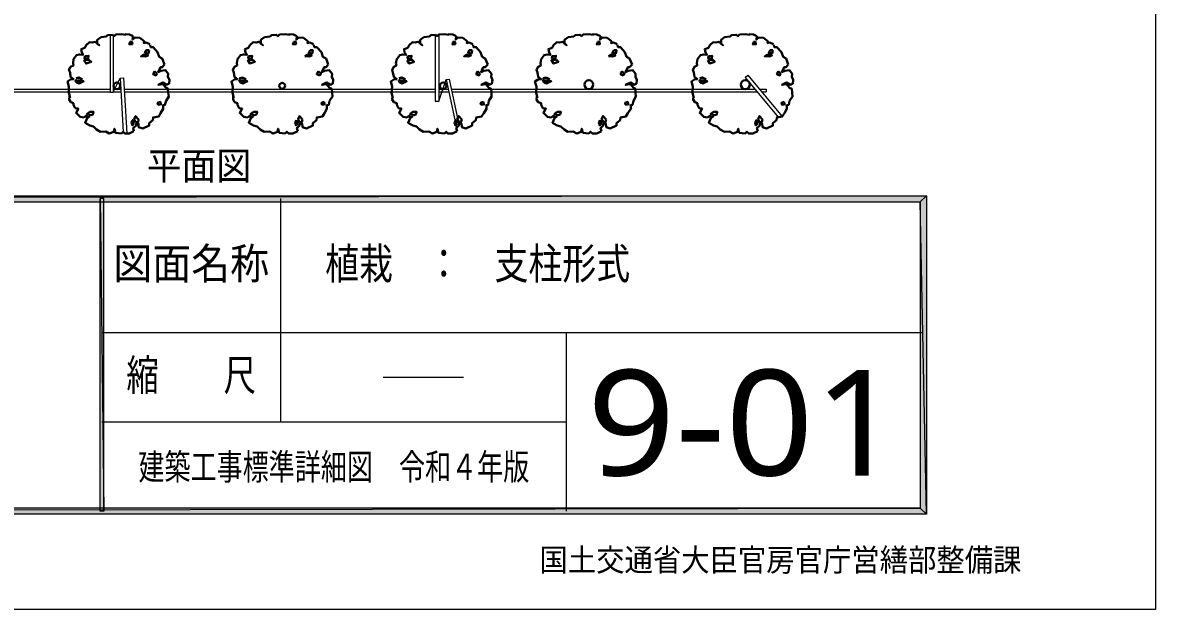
# Model space of a CAD drawing. Header units: millimetres. Extents: x 0 to 420, y 0 to 297.
# Drawn here: x 293.3 to 420.2, y 0 to 65.7 of the extents above; entities that cross this region are included whole.
import ezdxf
from ezdxf.enums import TextEntityAlignment as Align

# ---------------------------------------------------------------- set-up
doc = ezdxf.new("R2010")
doc.units = ezdxf.units.MM
doc.styles.add('kst32b', font='NotoSansJP-Variable.ttf')

msp = doc.modelspace()

# ---------------------------------------------------------------- hatches: boundary and pattern name
h = msp.add_hatch(color=7)
h.paths.add_polyline_path([(393.83, 11.35), (394.53, 10.65), (393.83, 45.64), (393.83, 11.35)])
h.paths.add_polyline_path([(394.53, 10.65), (393.83, 45.64), (394.53, 46.33), (394.53, 10.65)])
h.paths.add_polyline_path([(393.83, 45.64), (394.53, 46.33), (26.52, 45.64), (393.83, 45.64)])
h.paths.add_polyline_path([(394.53, 46.33), (26.52, 45.64), (25.82, 46.33), (394.53, 46.33)])
h.paths.add_polyline_path([(26.52, 45.64), (25.82, 46.33), (26.52, 11.35), (26.52, 45.64)])
h.paths.add_polyline_path([(25.82, 46.33), (26.52, 11.35), (25.82, 10.65), (25.82, 46.33)])
h.paths.add_polyline_path([(26.52, 11.35), (25.82, 10.65), (393.83, 11.35), (26.52, 11.35)])
h.paths.add_polyline_path([(25.82, 10.65), (393.83, 11.35), (394.53, 10.65), (25.82, 10.65)])
h = msp.add_hatch(color=7)
h.paths.add_polyline_path([(302.37, 46), (301.96, 46), (302.37, 10.99), (302.37, 46)])
h.paths.add_polyline_path([(301.96, 46), (302.37, 10.99), (301.96, 10.99), (301.96, 46)])

# ---------------------------------------------------------------- linework, layer by layer
at = {"lineweight": 13}
msp.add_lwpolyline([(0.19, 0), (0.19, 296.97), (420.16, 296.97), (420.16, 0)], close=True, dxfattribs=at)
at = {"lineweight": 30}
for points in [[(304.38, 64.41), (303.72, 64.37), (303.53, 64.2), (303.34, 64.35), (302.81, 64.3), (302.66, 64.16), (302.07, 64.07), (301.65, 63.78), (301.65, 63.33), (301.88, 63.18), (301.41, 63.56), (301.07, 63.48), (300.78, 63.52), (300.4, 63.18), (300.25, 62.89), (299.85, 62.74), (299.91, 62.38), (300.06, 62.1), (299.68, 62.15), (299.34, 62.06), (299, 61.62), (298.94, 61.17), (298.98, 60.92), (298.66, 60.77), (298.47, 60.43), (298.6, 60.13), (298.66, 59.63), (299, 59.39), (298.66, 59.35), (298.32, 59.1), (298.47, 58.55)], [(304.86, 64.35), (304.38, 64.41)], [(305.69, 64.2), (305.27, 64.37), (304.78, 64.41)], [(307.53, 63.29), (307.13, 63.48), (306.85, 63.42), (306.9, 63.63), (306.41, 64.01), (305.88, 64.03), (305.6, 63.82), (305.69, 64.2)], [(322.71, 64.41), (322.07, 64.37), (321.88, 64.2), (321.69, 64.35), (321.16, 64.3), (321.01, 64.16), (320.4, 64.07), (319.98, 63.78), (319.98, 63.33), (320.21, 63.18), (319.76, 63.56), (319.43, 63.48), (319.11, 63.52), (318.75, 63.18), (318.6, 62.89), (318.18, 62.74), (318.24, 62.38), (318.41, 62.1), (318.03, 62.15), (317.69, 62.06), (317.35, 61.62), (317.27, 61.17), (317.31, 60.92), (317.01, 60.77), (316.82, 60.43), (316.93, 60.13), (317.01, 59.63), (317.35, 59.39), (317.01, 59.35), (316.67, 59.1), (316.82, 58.55)], [(323.19, 64.35), (322.71, 64.41)], [(324.02, 64.2), (323.62, 64.37), (323.11, 64.41)], [(325.88, 63.29), (325.46, 63.48), (325.18, 63.42), (325.23, 63.63), (324.74, 64.01), (324.21, 64.03), (323.96, 63.82), (324.02, 64.2)], [(340.55, 64.41), (339.89, 64.37), (339.72, 64.2), (339.53, 64.35), (339.01, 64.3), (338.86, 64.16), (338.24, 64.07), (337.82, 63.78), (337.82, 63.33), (338.05, 63.18), (337.61, 63.56), (337.27, 63.48), (336.95, 63.52), (336.59, 63.18), (336.42, 62.89), (336.02, 62.74), (336.08, 62.38), (336.25, 62.1), (335.87, 62.15), (335.53, 62.06), (335.2, 61.62), (335.11, 61.17), (335.15, 60.92), (334.86, 60.77), (334.67, 60.43), (334.77, 60.13), (334.86, 59.63), (335.2, 59.39), (334.86, 59.35), (334.52, 59.1), (334.67, 58.55)], [(341.04, 64.35), (340.55, 64.41)], [(341.86, 64.2), (341.46, 64.37), (340.95, 64.41)], [(343.7, 63.29), (343.3, 63.48), (343.03, 63.42), (343.07, 63.63), (342.58, 64.01), (342.05, 64.03), (341.8, 63.82), (341.86, 64.2)], [(356.72, 64.41), (356.07, 64.37), (355.88, 64.2), (355.71, 64.35), (355.18, 64.3), (355.01, 64.16), (354.41, 64.07), (353.99, 63.78), (353.99, 63.33), (354.22, 63.18), (353.78, 63.56), (353.44, 63.48), (353.12, 63.52), (352.76, 63.18), (352.59, 62.89), (352.19, 62.74), (352.26, 62.38), (352.4, 62.1), (352.04, 62.15), (351.71, 62.06), (351.37, 61.62), (351.28, 61.17), (351.32, 60.92), (351.03, 60.77), (350.84, 60.43), (350.94, 60.13), (351.03, 59.63), (351.37, 59.39), (351.03, 59.35), (350.67, 59.1), (350.84, 58.55)], [(357.21, 64.35), (356.72, 64.41)], [(358.03, 64.2), (357.61, 64.37), (357.12, 64.41)], [(359.88, 63.29), (359.47, 63.48), (359.2, 63.42), (359.24, 63.63), (358.75, 64.01), (358.22, 64.03), (357.97, 63.82), (358.03, 64.2)], [(374.23, 64.41), (373.59, 64.37), (373.4, 64.2), (373.21, 64.35), (372.68, 64.3), (372.53, 64.16), (371.92, 64.07), (371.52, 63.78), (371.52, 63.33), (371.73, 63.18), (371.28, 63.56), (370.95, 63.48), (370.65, 63.52), (370.27, 63.18), (370.12, 62.89), (369.7, 62.74), (369.78, 62.38), (369.93, 62.1), (369.55, 62.15), (369.21, 62.06), (368.87, 61.62), (368.79, 61.17), (368.83, 60.92), (368.53, 60.77), (368.34, 60.43), (368.45, 60.13), (368.53, 59.63), (368.87, 59.39), (368.53, 59.35), (368.19, 59.1), (368.34, 58.55)], [(374.71, 64.35), (374.23, 64.41)], [(375.54, 64.2), (375.14, 64.37), (374.65, 64.41)], [(377.4, 63.29), (376.98, 63.48), (376.72, 63.42), (376.75, 63.63), (376.26, 64.01), (375.73, 64.03), (375.48, 63.82), (375.54, 64.2)], [(309.2, 61.02), (308.93, 61.7), (308.59, 61.89), (308.4, 62.4), (307.91, 62.97), (307.62, 62.97), (307.57, 63.22)], [(327.53, 61.02), (327.28, 61.7), (326.92, 61.89), (326.75, 62.4), (326.24, 62.97), (325.95, 62.97), (325.9, 63.22)], [(345.38, 61.02), (345.1, 61.7), (344.76, 61.89), (344.57, 62.4), (344.09, 62.97), (343.79, 62.97), (343.75, 63.22)], [(361.55, 61.02), (361.27, 61.7), (360.93, 61.89), (360.74, 62.4), (360.26, 62.97), (359.96, 62.97), (359.92, 63.22)], [(379.05, 61.02), (378.8, 61.7), (378.46, 61.89), (378.27, 62.4), (377.78, 62.97), (377.47, 62.97), (377.44, 63.22)], [(309.35, 56.94), (309.65, 57.43), (309.6, 57.87), (309.56, 58.31), (309.35, 58.4), (309.01, 58.8), (308.48, 58.74), (309.01, 58.99), (309.41, 58.76), (309.69, 58.89), (309.73, 59.29), (309.56, 59.65), (309.6, 59.99), (309.31, 60.37), (308.78, 60.32), (308.48, 60.18), (308.72, 60.71), (308.93, 60.71), (309.2, 61.02)], [(327.68, 56.94), (327.98, 57.43), (327.96, 57.87), (327.91, 58.31), (327.68, 58.4), (327.34, 58.8), (326.81, 58.74), (327.34, 58.99), (327.77, 58.76), (328.02, 58.89), (328.06, 59.29), (327.91, 59.65), (327.96, 59.99), (327.64, 60.37), (327.11, 60.32), (326.81, 60.18), (327.05, 60.71), (327.28, 60.71), (327.53, 61.02)], [(345.52, 56.94), (345.82, 57.43), (345.8, 57.87), (345.76, 58.31), (345.52, 58.4), (345.19, 58.8), (344.66, 58.74), (345.19, 58.99), (345.61, 58.76), (345.86, 58.89), (345.91, 59.29), (345.76, 59.65), (345.8, 59.99), (345.48, 60.37), (344.95, 60.32), (344.66, 60.18), (344.89, 60.71), (345.1, 60.71), (345.38, 61.02)], [(361.7, 56.94), (361.99, 57.43), (361.95, 57.87), (361.93, 58.31), (361.7, 58.4), (361.36, 58.8), (360.83, 58.74), (361.36, 58.99), (361.78, 58.76), (362.03, 58.89), (362.08, 59.29), (361.93, 59.65), (361.95, 59.99), (361.65, 60.37), (361.12, 60.32), (360.83, 60.18), (361.06, 60.71), (361.27, 60.71), (361.55, 61.02)], [(379.2, 56.94), (379.52, 57.43), (379.48, 57.87), (379.43, 58.31), (379.2, 58.4), (378.86, 58.8), (378.33, 58.74), (378.86, 58.99), (379.29, 58.76), (379.54, 58.89), (379.58, 59.29), (379.43, 59.65), (379.48, 59.99), (379.18, 60.37), (378.65, 60.32), (378.33, 60.18), (378.57, 60.71), (378.8, 60.71), (379.05, 61.02)], [(298.47, 58.55), (298.45, 57.83), (298.6, 57.28)], [(316.82, 58.55), (316.78, 57.83), (316.93, 57.28)], [(334.67, 58.55), (334.62, 57.83), (334.77, 57.28)], [(350.84, 58.55), (350.8, 57.83), (350.94, 57.28)], [(368.34, 58.55), (368.3, 57.83), (368.45, 57.28)], [(298.56, 57.43), (298.51, 57.09), (298.7, 56.79), (299, 56.68), (299, 56.49), (299.19, 56.13), (299.53, 56.09), (299.47, 55.94), (299.28, 55.6), (299.72, 55.16), (300.14, 55.1), (300.44, 55.31), (300.48, 55.12), (300.78, 55.2), (300.52, 55.01), (300.29, 54.5), (300.82, 54.17), (301.24, 54.08), (301.58, 53.74), (302.03, 53.49), (302.6, 53.53), (303, 53.3), (303.51, 53.49), (303.57, 53.83), (303.68, 53.38), (304.38, 53.28)], [(316.89, 57.43), (316.87, 57.09), (317.03, 56.79), (317.35, 56.68), (317.35, 56.49), (317.54, 56.13), (317.88, 56.09), (317.8, 55.94), (317.61, 55.6), (318.07, 55.16), (318.47, 55.1), (318.77, 55.31), (318.81, 55.12), (319.11, 55.2), (318.85, 55.01), (318.62, 54.5), (319.15, 54.17), (319.57, 54.08), (319.91, 53.74), (320.36, 53.49), (320.93, 53.53), (321.35, 53.3), (321.84, 53.49), (321.9, 53.83), (322.03, 53.38), (322.71, 53.28)], [(334.73, 57.43), (334.69, 57.09), (334.88, 56.79), (335.2, 56.68), (335.2, 56.49), (335.39, 56.13), (335.72, 56.09), (335.64, 55.94), (335.45, 55.6), (335.92, 55.16), (336.32, 55.1), (336.61, 55.31), (336.66, 55.12), (336.95, 55.2), (336.7, 55.01), (336.47, 54.5), (336.99, 54.17), (337.42, 54.08), (337.76, 53.74), (338.2, 53.49), (338.77, 53.53), (339.2, 53.3), (339.68, 53.49), (339.75, 53.83), (339.87, 53.38), (340.55, 53.28)], [(350.9, 57.43), (350.86, 57.09), (351.05, 56.79), (351.37, 56.68), (351.37, 56.49), (351.54, 56.13), (351.9, 56.09), (351.81, 55.94), (351.62, 55.6), (352.07, 55.16), (352.49, 55.1), (352.78, 55.31), (352.83, 55.12), (353.12, 55.2), (352.87, 55.01), (352.64, 54.5), (353.17, 54.17), (353.59, 54.08), (353.93, 53.74), (354.37, 53.49), (354.94, 53.53), (355.37, 53.3), (355.85, 53.49), (355.92, 53.83), (356.04, 53.38), (356.72, 53.28)], [(368.43, 57.43), (368.38, 57.09), (368.58, 56.79), (368.87, 56.68), (368.87, 56.49), (369.06, 56.13), (369.4, 56.09), (369.32, 55.94), (369.13, 55.6), (369.59, 55.16), (369.99, 55.1), (370.31, 55.31), (370.33, 55.12), (370.65, 55.2), (370.37, 55.01), (370.16, 54.5), (370.67, 54.17), (371.09, 54.08), (371.43, 53.74), (371.9, 53.49), (372.45, 53.53), (372.87, 53.3), (373.36, 53.49), (373.44, 53.83), (373.55, 53.38), (374.23, 53.28)], [(305.75, 53.57), (305.69, 53.89), (305.99, 54.19), (305.99, 54.38), (306.26, 54.42), (306.28, 54.02), (306.75, 53.87), (307.47, 54.17), (307.47, 54.46), (307.87, 54.8), (307.91, 55.1), (308.53, 55.2), (308.74, 55.56), (309.05, 56.05)], [(308.76, 56.58), (308.72, 56.83), (308.4, 56.71), (308.48, 56.52), (308.89, 56.56)], [(309.35, 56.94), (309.22, 56.49), (309.05, 56.47), (309.05, 56.01)], [(324.1, 53.57), (324.02, 53.89), (324.32, 54.19), (324.32, 54.38), (324.59, 54.42), (324.63, 54.02), (325.08, 53.87), (325.8, 54.17), (325.8, 54.46), (326.22, 54.8), (326.24, 55.1), (326.86, 55.2), (327.09, 55.56), (327.38, 56.05)], [(327.07, 56.83), (326.75, 56.71), (326.81, 56.52), (327.22, 56.56)], [(327.11, 56.58), (327.05, 56.83)], [(327.68, 56.94), (327.58, 56.49), (327.38, 56.47), (327.38, 56.01)], [(341.95, 53.57), (341.86, 53.89), (342.16, 54.19), (342.16, 54.38), (342.43, 54.42), (342.48, 54.02), (342.92, 53.87), (343.64, 54.17), (343.64, 54.46), (344.06, 54.8), (344.09, 55.1), (344.7, 55.2), (344.93, 55.56), (345.23, 56.05)], [(344.91, 56.83), (344.59, 56.71), (344.66, 56.52), (345.06, 56.56)], [(344.95, 56.58), (344.89, 56.83)], [(345.52, 56.94), (345.42, 56.49), (345.23, 56.47), (345.23, 56.01)], [(358.12, 53.57), (358.03, 53.89), (358.33, 54.19), (358.33, 54.38), (358.61, 54.42), (358.65, 54.02), (359.09, 53.87), (359.81, 54.17), (359.81, 54.46), (360.21, 54.8), (360.26, 55.1), (360.87, 55.2), (361.08, 55.56), (361.4, 56.05)], [(361.12, 56.58), (361.06, 56.83), (360.76, 56.71), (360.83, 56.52), (361.23, 56.56)], [(361.7, 56.94), (361.59, 56.49), (361.4, 56.47), (361.4, 56.01)], [(375.62, 53.57), (375.54, 53.89), (375.86, 54.19), (375.86, 54.38), (376.11, 54.42), (376.15, 54.02), (376.6, 53.87), (377.32, 54.17), (377.32, 54.46), (377.74, 54.8), (377.78, 55.1), (378.38, 55.2), (378.61, 55.56), (378.9, 56.05)], [(378.59, 56.83), (378.27, 56.71), (378.35, 56.52), (378.74, 56.56)], [(378.63, 56.58), (378.57, 56.83)], [(379.2, 56.94), (379.09, 56.49), (378.9, 56.47), (378.9, 56.01)], [(305.75, 53.57), (305.24, 53.3), (304.74, 53.28), (304.55, 53.49), (304.38, 53.28)], [(324.1, 53.57), (323.57, 53.3), (323.09, 53.28), (322.9, 53.49), (322.71, 53.28)], [(341.95, 53.57), (341.42, 53.3), (340.93, 53.28), (340.74, 53.49), (340.55, 53.28)], [(358.12, 53.57), (357.59, 53.3), (357.1, 53.28), (356.91, 53.49), (356.72, 53.28)], [(375.62, 53.57), (375.09, 53.3), (374.61, 53.28), (374.42, 53.49), (374.23, 53.28)]]:
    msp.add_lwpolyline(points, dxfattribs=at)
at = {"lineweight": 13}
for points in [[(303.09, 64.26), (303.09, 57.93)], [(303.45, 64.26), (303.45, 57.93), (304.21, 59.5), (304.55, 53.49)], [(339.51, 64.33), (339.51, 56.9)], [(339.89, 64.33), (339.89, 56.9), (340.72, 59.33), (341.91, 53.76)], [(374.23, 59.56), (374.5, 59.82), (378.35, 55.2)], [(304.21, 59.5), (304.59, 59.52)], [(304.59, 59.52), (304.95, 53.28)], [(340.72, 59.33), (341.08, 59.39)], [(341.08, 59.39), (342.16, 54.29)], [(374.23, 59.56), (377.91, 55.12)], [(268.35, 58.25), (303.09, 58.25)], [(268.61, 57.95), (303.09, 57.95)], [(303.09, 57.93), (303.45, 57.93)], [(303.45, 58.25), (304.27, 58.25)], [(303.45, 57.95), (304.29, 57.95)], [(304.65, 58.25), (339.51, 58.25)], [(304.67, 57.95), (339.51, 57.95)], [(339.89, 58.25), (340.95, 58.25)], [(339.89, 57.95), (341.02, 57.95)], [(341.33, 58.25), (375.31, 58.25)], [(341.4, 57.95), (375.56, 57.95)], [(375.79, 58.25), (376.56, 58.25), (376.56, 57.95)], [(376.05, 57.95), (376.56, 57.95)], [(339.51, 56.9), (339.89, 56.9)], [(322.18, 46), (322.18, 21)], [(302.18, 30.99), (394.17, 30.99)], [(354.16, 30.99), (354.16, 10.99)], [(333.67, 25.99), (342.67, 25.99)], [(302.18, 21), (354.16, 21)]]:
    msp.add_lwpolyline(points, dxfattribs=at)
at = {"lineweight": 30}
for points in [[(305.54, 63.58), (305.58, 63.29), (305.24, 63.27), (305.35, 63.56)], [(323.68, 63.56), (323.87, 63.58), (323.91, 63.29), (323.57, 63.27)], [(341.71, 63.58), (341.76, 63.29), (341.42, 63.27), (341.52, 63.56)], [(357.7, 63.56), (357.89, 63.58), (357.93, 63.29), (357.59, 63.27)], [(375.39, 63.58), (375.43, 63.29), (375.09, 63.27), (375.2, 63.56)], [(307.47, 62.61), (307.38, 62.25), (306.98, 62.34), (307.15, 62.61)], [(325.48, 62.61), (325.8, 62.61), (325.71, 62.25), (325.33, 62.34)], [(343.64, 62.61), (343.56, 62.25), (343.18, 62.34), (343.32, 62.61)], [(359.49, 62.61), (359.81, 62.61), (359.73, 62.25), (359.35, 62.34)], [(377.32, 62.61), (377.23, 62.25), (376.85, 62.34), (377, 62.61)], [(300.16, 61.49), (300.4, 61.13), (300.97, 61.32), (300.71, 61.55)], [(300.25, 61.95), (300.67, 62), (300.63, 61.7), (300.21, 61.7)], [(306.92, 62.15), (307.34, 62.02), (307.02, 61.91), (306.56, 61.95)], [(319.07, 61.55), (318.52, 61.49), (318.75, 61.13), (319.3, 61.32)], [(318.56, 61.7), (318.6, 61.95), (319, 62), (318.96, 61.7)], [(324.89, 61.95), (325.25, 62.15), (325.67, 62.02), (325.37, 61.91)], [(336.36, 61.49), (336.59, 61.13), (337.14, 61.32), (336.91, 61.55)], [(336.42, 61.95), (336.85, 62), (336.8, 61.7), (336.4, 61.7)], [(343.09, 62.15), (343.51, 62.02), (343.2, 61.91), (342.73, 61.95)], [(353.08, 61.55), (352.51, 61.49), (352.76, 61.13), (353.31, 61.32)], [(352.57, 61.7), (352.59, 61.95), (353.02, 62), (352.98, 61.7)], [(358.9, 61.95), (359.26, 62.15), (359.69, 62.02), (359.37, 61.91)], [(370.04, 61.49), (370.27, 61.13), (370.82, 61.32), (370.59, 61.55)], [(370.12, 61.95), (370.52, 62), (370.5, 61.7), (370.08, 61.7)], [(376.77, 62.15), (377.21, 62.02), (376.89, 61.91), (376.41, 61.95)], [(308.36, 59.99), (308.1, 60.22), (307.91, 59.92), (308.21, 59.8)], [(326.56, 59.8), (326.71, 59.99), (326.43, 60.22), (326.24, 59.92)], [(344.55, 59.99), (344.28, 60.22), (344.09, 59.92), (344.4, 59.8)], [(360.55, 59.8), (360.72, 59.99), (360.45, 60.22), (360.26, 59.92)], [(378.23, 59.99), (377.95, 60.22), (377.78, 59.92), (378.08, 59.8)], [(299.19, 59.25), (299.53, 59.14), (300.14, 59.14), (299.61, 58.91), (299.34, 58.99)], [(299.28, 59.48), (299.57, 59.58), (299.95, 59.39)], [(304.21, 58.64), (304.18, 58.79), (304.1, 58.9), (303.98, 58.98), (303.84, 59.01), (303.69, 58.98), (303.58, 58.9), (303.5, 58.79), (303.47, 58.64), (303.5, 58.5), (303.58, 58.38), (303.69, 58.3), (303.84, 58.27), (303.98, 58.3), (304.1, 58.38), (304.18, 58.5)], [(317.88, 59.14), (318.47, 59.14), (317.94, 58.91), (317.69, 58.99), (317.54, 59.25)], [(317.9, 59.58), (318.28, 59.39), (317.61, 59.48)], [(322.69, 58.64), (322.66, 58.77), (322.59, 58.87), (322.49, 58.94), (322.36, 58.97), (322.23, 58.94), (322.13, 58.87), (322.06, 58.77), (322.03, 58.64), (322.06, 58.51), (322.13, 58.41), (322.23, 58.34), (322.36, 58.31), (322.49, 58.34), (322.59, 58.41), (322.66, 58.51)], [(335.39, 59.25), (335.72, 59.14), (336.32, 59.14), (335.79, 58.91), (335.53, 58.99)], [(335.45, 59.48), (335.75, 59.58), (336.13, 59.39)], [(340.76, 58.64), (340.73, 58.79), (340.65, 58.9), (340.54, 58.98), (340.39, 59.01), (340.25, 58.98), (340.13, 58.9), (340.05, 58.79), (340.02, 58.64), (340.05, 58.5), (340.13, 58.38), (340.25, 58.3), (340.39, 58.27), (340.54, 58.3), (340.65, 58.38), (340.73, 58.5)], [(351.9, 59.14), (352.49, 59.14), (351.96, 58.91), (351.71, 58.99), (351.54, 59.25)], [(351.92, 59.58), (352.3, 59.39), (351.62, 59.48)], [(357.21, 58.77), (357.17, 58.96), (357.06, 59.12), (356.9, 59.23), (356.71, 59.27), (356.52, 59.23), (356.36, 59.12), (356.25, 58.96), (356.21, 58.77), (356.25, 58.58), (356.36, 58.42), (356.52, 58.31), (356.71, 58.27), (356.9, 58.31), (357.06, 58.42), (357.17, 58.58)], [(369.06, 59.25), (369.4, 59.14), (369.99, 59.14), (369.46, 58.91), (369.21, 58.99)], [(369.13, 59.48), (369.44, 59.58), (369.8, 59.39)], [(374.73, 58.77), (374.7, 58.96), (374.59, 59.12), (374.43, 59.23), (374.24, 59.27), (374.04, 59.23), (373.89, 59.12), (373.78, 58.96), (373.74, 58.77), (373.78, 58.58), (373.89, 58.42), (374.04, 58.31), (374.24, 58.27), (374.43, 58.31), (374.59, 58.42), (374.7, 58.58)], [(300.93, 55.35), (301.16, 55.41), (301.24, 55.71), (300.82, 55.71), (300.52, 55.5)], [(305.75, 54.46), (305.58, 54.19), (305.5, 54.53), (305.6, 54.8)], [(306.22, 54.57), (306.28, 54.86), (305.94, 55.24), (305.79, 54.91), (305.94, 54.61)], [(319.49, 55.41), (319.57, 55.71), (319.15, 55.71), (318.85, 55.5), (319.28, 55.35)], [(323.96, 54.8), (324.1, 54.46), (323.91, 54.19), (323.83, 54.53)], [(324.63, 54.86), (324.29, 55.24), (324.15, 54.91), (324.29, 54.61), (324.55, 54.57)], [(337.12, 55.35), (337.33, 55.41), (337.42, 55.71), (336.99, 55.71), (336.7, 55.5)], [(341.95, 54.46), (341.76, 54.19), (341.67, 54.53), (341.8, 54.8)], [(342.39, 54.57), (342.48, 54.86), (342.14, 55.24), (341.97, 54.91), (342.14, 54.61)], [(353.5, 55.41), (353.59, 55.71), (353.17, 55.71), (352.87, 55.5), (353.27, 55.35)], [(357.97, 54.8), (358.12, 54.46), (357.93, 54.19), (357.84, 54.53)], [(358.65, 54.86), (358.31, 55.24), (358.14, 54.91), (358.31, 54.61), (358.56, 54.57)], [(370.8, 55.35), (371.03, 55.41), (371.09, 55.71), (370.67, 55.71), (370.37, 55.5)], [(375.62, 54.46), (375.43, 54.19), (375.35, 54.53), (375.48, 54.8)], [(376.07, 54.57), (376.15, 54.86), (375.81, 55.24), (375.67, 54.91), (375.81, 54.61)]]:
    msp.add_lwpolyline(points, close=True, dxfattribs=at)
at = {"lineweight": 0}
for points in [[(394.53, 46.33), (26.52, 45.64), (25.82, 46.33)], [(393.83, 45.64), (394.53, 46.33), (26.52, 45.64)], [(302.37, 46), (301.96, 46), (302.37, 10.99)], [(301.96, 46), (302.37, 10.99), (301.96, 10.99)], [(394.53, 10.65), (393.83, 45.64), (394.53, 46.33)], [(393.83, 11.35), (394.53, 10.65), (393.83, 45.64)], [(26.52, 11.35), (25.82, 10.65), (393.83, 11.35)], [(25.82, 10.65), (393.83, 11.35), (394.53, 10.65)]]:
    msp.add_lwpolyline(points, close=True, dxfattribs=at)

# ---------------------------------------------------------------- texts
at = {"style": 'kst32b'}
for s, height, p, p2 in [('平面図', 3.119, (307.19, 48.11), (318.89, 48.11)), ('図面名称', 3.491, (303.45, 36.98), (320.9, 36.98)), ('植栽\u3000：\u3000支柱形式', 3.491, (327.17, 36.98), (361.33, 36.98)), ('縮\u3000\u3000尺', 3.491, (304.91, 24.49), (319.43, 24.49)), ('9-01', 11.831, (356.51, 14.99), (391.8, 14.99)), ('建築工事標準詳細図\u3000令和４年版', 2.919, (306.26, 14.5), (350.04, 14.5)), ('国土交通省大臣官房官庁営繕部整備課', 2.54, (351.18, 4.27), (405.16, 4.27))]:
    msp.add_text(s, height=height, dxfattribs=at).set_placement(p, p2, align=Align.FIT)

doc.saveas('drawing.dxf')
